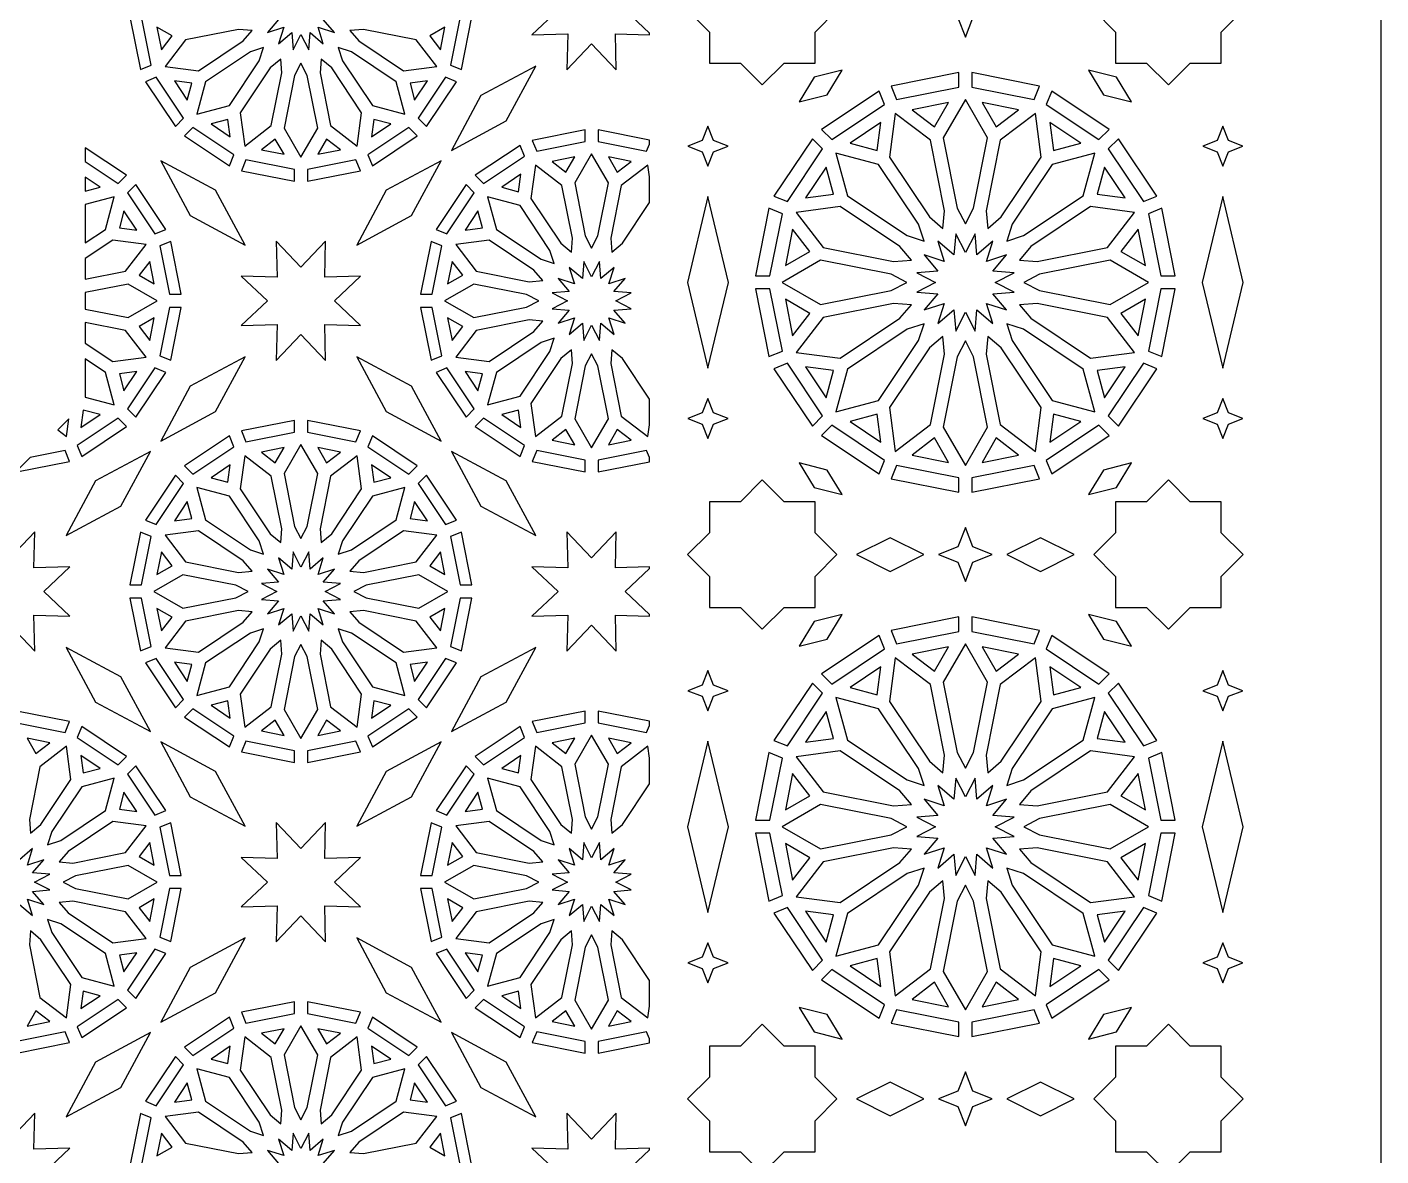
# Model space of a CAD drawing. Header units: millimetres. Extents: x 5 to 1085, y 1055 to 2435.
# Drawn here: x 759.1 to 1085.2, y 1469 to 1740.9 of the extents above; entities that cross this region are included whole.
import ezdxf

# ---------------------------------------------------------------- set-up
doc = ezdxf.new("R2010")
doc.units = ezdxf.units.MM
doc.layers.add('CUT', color=1, linetype='CONTINUOUS')

msp = doc.modelspace()

# ---------------------------------------------------------------- linework, layer by layer
at = {"layer": 'CUT'}
for points in [[(1085.16, 2434.99), (1085.16, 1054.84), (5.01, 1054.84), (5.01, 2434.99)], [(941.442, 1732.198), (948.892, 1732.198), (948.892, 1739.648), (954.159, 1744.915), (948.892, 1750.182), (948.892, 1757.632), (941.442, 1757.632), (936.175, 1762.899), (930.908, 1757.632), (923.458, 1757.632), (923.458, 1750.182), (918.191, 1744.915), (923.458, 1739.648), (923.458, 1732.198), (930.908, 1732.198), (936.175, 1726.931)], [(1039.262, 1732.198), (1046.712, 1732.198), (1046.712, 1739.648), (1051.979, 1744.915), (1046.712, 1750.182), (1046.712, 1757.632), (1039.262, 1757.632), (1033.995, 1762.899), (1028.728, 1757.632), (1021.278, 1757.632), (1021.278, 1750.182), (1016.011, 1744.915), (1021.278, 1739.648), (1021.278, 1732.198), (1028.728, 1732.198), (1033.995, 1726.931)], [(909.01, 1739.383), (903.171, 1744.915), (909.01, 1750.447), (909.01, 1750.854), (900.803, 1750.633), (901.036, 1759.282), (895.085, 1753.001), (889.134, 1759.282), (889.367, 1750.633), (880.718, 1750.866), (886.999, 1744.915), (880.718, 1738.964), (889.367, 1739.197), (889.134, 1730.548), (895.085, 1736.829), (901.036, 1730.548), (900.803, 1739.197), (909.01, 1738.976)], [(986.922, 1743.078), (991.581, 1744.915), (986.922, 1746.752), (985.085, 1751.411), (983.248, 1746.752), (978.589, 1744.915), (983.248, 1743.078), (985.085, 1738.419)], [(789.027, 1731.685), (786.709, 1743.34), (783.894, 1743.34), (786.428, 1730.607)], [(863.742, 1730.607), (866.276, 1743.34), (863.461, 1743.34), (861.143, 1731.685)], [(791.5, 1735.4), (794.067, 1738.745), (790.416, 1740.853)], [(813.323, 1740.043), (810.012, 1740.311), (797.299, 1737.782), (792.377, 1731.366), (800.394, 1730.311), (811.172, 1737.513)], [(838.998, 1737.513), (849.776, 1730.311), (857.793, 1731.366), (852.871, 1737.782), (840.158, 1740.311), (836.847, 1740.043)], [(859.754, 1740.853), (856.103, 1738.745), (858.67, 1735.4)], [(816.083, 1735.913), (812.921, 1734.893), (802.144, 1727.692), (800.051, 1719.881), (807.862, 1721.974), (815.063, 1732.751)], [(834.087, 1735.913), (835.107, 1732.751), (842.308, 1721.974), (850.119, 1719.881), (848.026, 1727.692), (837.249, 1734.893)], [(820.213, 1733.153), (817.683, 1731.002), (810.481, 1720.224), (811.536, 1712.207), (817.952, 1717.129), (820.481, 1729.842)], [(825.085, 1732.184), (823.571, 1729.227), (821.042, 1716.515), (825.085, 1709.511), (829.128, 1716.515), (826.599, 1729.227)], [(829.957, 1733.153), (829.689, 1729.842), (832.218, 1717.129), (838.634, 1712.207), (839.689, 1720.224), (832.487, 1731.002)], [(874.529, 1718.266), (881.634, 1731.464), (868.436, 1724.359), (861.331, 1711.161)], [(787.633, 1727.697), (794.846, 1716.903), (796.835, 1718.893), (790.233, 1728.774)], [(855.324, 1716.903), (862.537, 1727.697), (859.937, 1728.774), (853.335, 1718.893)], [(951.834, 1724.546), (955.456, 1730.481), (948.713, 1728.787), (945.091, 1722.852)], [(983.51, 1729.89), (967.203, 1726.646), (968.536, 1723.43), (983.51, 1726.409)], [(1002.967, 1726.646), (986.66, 1729.89), (986.66, 1726.409), (1001.634, 1723.43)], [(1018.336, 1724.546), (1025.079, 1722.852), (1021.457, 1728.787), (1014.714, 1730.481)], [(797.698, 1723.272), (798.789, 1727.345), (794.609, 1727.895)], [(855.561, 1727.895), (851.381, 1727.345), (852.472, 1723.272)], [(964.293, 1725.441), (950.469, 1716.203), (952.931, 1713.742), (965.625, 1722.224)], [(1019.701, 1716.203), (1005.877, 1725.441), (1004.545, 1722.224), (1017.239, 1713.742)], [(972.251, 1720.957), (977.632, 1716.828), (981.023, 1722.702)], [(985.085, 1693.436), (987.036, 1697.246), (990.412, 1714.211), (985.085, 1723.436), (979.758, 1714.211), (983.134, 1697.246)], [(989.147, 1722.702), (992.538, 1716.828), (997.919, 1720.957)], [(808.065, 1714.439), (807.515, 1718.619), (803.442, 1717.528)], [(846.728, 1717.528), (842.655, 1718.619), (842.105, 1714.439)], [(979.698, 1692.364), (980.043, 1696.631), (976.669, 1713.596), (968.217, 1720.081), (966.827, 1709.519), (976.437, 1695.137)], [(990.472, 1692.364), (993.733, 1695.137), (1003.343, 1709.519), (1001.953, 1720.081), (993.501, 1713.596), (990.127, 1696.631)], [(797.073, 1714.676), (807.867, 1707.463), (808.944, 1710.063), (799.063, 1716.665)], [(842.303, 1707.463), (853.097, 1714.676), (851.107, 1716.665), (841.226, 1710.063)], [(881.855, 1710.973), (893.51, 1713.291), (893.51, 1716.106), (880.777, 1713.572)], [(909.01, 1713.648), (896.66, 1716.106), (896.66, 1713.291), (908.315, 1710.973), (909.01, 1712.649)], [(923.11, 1716.958), (921.747, 1713.501), (918.289, 1712.137), (921.747, 1710.774), (923.11, 1707.316), (924.473, 1710.774), (927.931, 1712.137), (924.473, 1713.501)], [(957.309, 1712.879), (963.861, 1711.124), (964.746, 1717.849)], [(1005.424, 1717.849), (1006.309, 1711.124), (1012.861, 1712.879)], [(1047.06, 1716.958), (1045.697, 1713.501), (1042.239, 1712.137), (1045.697, 1710.774), (1047.06, 1707.316), (1048.423, 1710.774), (1051.881, 1712.137), (1048.423, 1713.501)], [(773.16, 1708.474), (781.107, 1703.165), (783.097, 1705.154), (773.16, 1711.795)], [(821.023, 1710.246), (818.915, 1713.897), (815.57, 1711.33)], [(834.6, 1711.33), (831.255, 1713.897), (829.147, 1710.246)], [(869.063, 1703.165), (878.944, 1709.767), (877.867, 1712.367), (867.073, 1705.154)], [(948.241, 1713.976), (939.004, 1700.151), (942.22, 1698.82), (950.702, 1711.514)], [(1031.166, 1700.151), (1021.929, 1713.976), (1019.468, 1711.514), (1027.95, 1698.82)], [(798.436, 1695.471), (811.634, 1688.366), (804.529, 1701.564), (791.331, 1708.669)], [(810.777, 1706.258), (823.51, 1703.724), (823.51, 1706.539), (811.855, 1708.857)], [(826.66, 1703.724), (839.393, 1706.258), (838.315, 1708.857), (826.66, 1706.539)], [(845.641, 1701.564), (838.536, 1688.366), (851.734, 1695.471), (858.839, 1708.669)], [(888.915, 1705.933), (891.023, 1709.584), (885.57, 1708.5)], [(895.085, 1687.646), (896.599, 1690.603), (899.128, 1703.315), (895.085, 1710.319), (891.042, 1703.315), (893.571, 1690.603)], [(901.255, 1705.933), (904.6, 1708.5), (899.147, 1709.584)], [(975.132, 1689.313), (973.818, 1693.387), (964.208, 1707.77), (953.918, 1710.527), (956.675, 1700.237), (971.057, 1690.626)], [(995.038, 1689.313), (999.113, 1690.626), (1013.495, 1700.237), (1016.252, 1710.527), (1005.962, 1707.77), (996.352, 1693.387)], [(873.442, 1702.302), (877.515, 1701.211), (878.065, 1705.391)], [(890.213, 1686.677), (890.481, 1689.988), (887.952, 1702.701), (881.536, 1707.623), (880.481, 1699.606), (887.683, 1688.828)], [(909.01, 1704.763), (908.634, 1707.623), (902.218, 1702.701), (899.689, 1689.988), (899.957, 1686.677), (902.487, 1688.828), (909.01, 1698.59)], [(946.595, 1699.698), (953.321, 1700.583), (951.565, 1707.136)], [(1018.605, 1707.136), (1016.849, 1700.583), (1023.575, 1699.698)], [(773.16, 1701.346), (776.728, 1702.302), (773.16, 1704.686)], [(792.537, 1692.133), (785.324, 1702.927), (783.335, 1700.937), (789.937, 1691.056)], [(860.233, 1691.056), (866.835, 1700.937), (864.846, 1702.927), (857.633, 1692.133)], [(773.16, 1688.886), (778.026, 1692.138), (780.119, 1699.949), (773.16, 1698.084)], [(886.083, 1683.917), (885.063, 1687.079), (877.862, 1697.856), (870.051, 1699.949), (872.144, 1692.138), (882.921, 1684.937)], [(918.162, 1679.359), (923.11, 1658.704), (928.058, 1679.359), (923.11, 1700.015)], [(1042.112, 1679.359), (1047.06, 1658.704), (1052.008, 1679.359), (1047.06, 1700.015)], [(781.381, 1692.485), (785.561, 1691.935), (782.472, 1696.558)], [(864.609, 1691.935), (868.789, 1692.485), (867.698, 1696.558)], [(937.799, 1697.242), (934.554, 1680.934), (938.036, 1680.934), (941.014, 1695.909)], [(969.308, 1688.007), (954.925, 1697.618), (944.364, 1696.227), (950.848, 1687.775), (967.813, 1684.401), (972.08, 1684.746)], [(998.09, 1684.746), (1002.357, 1684.401), (1019.322, 1687.775), (1025.806, 1696.227), (1015.245, 1697.618), (1000.862, 1688.007)], [(1029.156, 1695.909), (1032.134, 1680.934), (1035.616, 1680.934), (1032.371, 1697.242)], [(941.742, 1683.421), (947.616, 1686.812), (943.487, 1692.194)], [(1026.683, 1692.194), (1022.554, 1686.812), (1028.428, 1683.421)], [(773.16, 1680.116), (782.871, 1682.048), (787.793, 1688.464), (779.776, 1689.519), (773.16, 1685.098)], [(796.276, 1676.49), (793.742, 1689.223), (791.143, 1688.145), (793.461, 1676.49)], [(831.036, 1660.548), (830.803, 1669.197), (839.452, 1668.964), (833.171, 1674.915), (839.452, 1680.866), (830.803, 1680.633), (831.036, 1689.282), (825.085, 1683.001), (819.134, 1689.282), (819.367, 1680.633), (810.718, 1680.866), (816.999, 1674.915), (810.718, 1668.964), (819.367, 1669.197), (819.134, 1660.548), (825.085, 1666.829)], [(856.709, 1676.49), (859.027, 1688.145), (856.428, 1689.223), (853.894, 1676.49)], [(883.323, 1679.787), (881.172, 1682.317), (870.394, 1689.519), (862.377, 1688.464), (867.299, 1682.048), (880.012, 1679.519)], [(982.754, 1691.076), (982.342, 1685.982), (978.447, 1689.293), (980.016, 1684.428), (975.152, 1685.997), (978.463, 1682.102), (973.368, 1681.69), (977.917, 1679.359), (973.368, 1677.028), (978.463, 1676.616), (975.152, 1672.722), (980.016, 1674.291), (978.447, 1669.426), (982.342, 1672.737), (982.754, 1667.642), (985.085, 1672.192), (987.416, 1667.642), (987.828, 1672.737), (991.723, 1669.426), (990.154, 1674.291), (995.018, 1672.722), (991.707, 1676.616), (996.802, 1677.028), (992.253, 1679.359), (996.802, 1681.69), (991.707, 1682.102), (995.018, 1685.997), (990.154, 1684.428), (991.723, 1689.293), (987.828, 1685.982), (987.416, 1691.076), (985.085, 1686.528)], [(786.103, 1681.085), (789.754, 1678.977), (788.67, 1684.43)], [(860.416, 1678.977), (864.067, 1681.085), (861.5, 1684.43)], [(896.978, 1665.397), (897.313, 1669.535), (900.477, 1666.846), (899.203, 1670.797), (903.154, 1669.523), (900.465, 1672.687), (904.603, 1673.022), (900.909, 1674.915), (904.603, 1676.808), (900.465, 1677.143), (903.154, 1680.307), (899.203, 1679.033), (900.477, 1682.984), (897.313, 1680.295), (896.978, 1684.433), (895.085, 1680.739), (893.192, 1684.433), (892.857, 1680.295), (889.693, 1682.984), (890.967, 1679.033), (887.016, 1680.307), (889.705, 1677.143), (885.567, 1676.808), (889.261, 1674.915), (885.567, 1673.022), (889.705, 1672.687), (887.016, 1669.523), (890.967, 1670.797), (889.693, 1666.846), (892.857, 1669.535), (893.192, 1665.397), (895.085, 1669.091)], [(971.009, 1679.359), (967.199, 1681.311), (950.234, 1684.686), (941.008, 1679.359), (950.234, 1674.033), (967.199, 1677.408)], [(999.161, 1679.359), (1002.971, 1677.408), (1019.936, 1674.033), (1029.162, 1679.359), (1019.936, 1684.686), (1002.971, 1681.311)], [(773.16, 1672.926), (783.485, 1670.872), (790.489, 1674.915), (783.485, 1678.958), (773.16, 1676.904)], [(882.354, 1674.915), (879.397, 1676.429), (866.685, 1678.958), (859.681, 1674.915), (866.685, 1670.872), (879.397, 1673.401)], [(934.554, 1677.784), (937.799, 1661.477), (941.014, 1662.81), (938.036, 1677.784)], [(1032.134, 1677.784), (1029.156, 1662.81), (1032.371, 1661.477), (1035.616, 1677.784)], [(793.742, 1660.607), (796.276, 1673.34), (793.461, 1673.34), (791.143, 1661.685)], [(859.027, 1661.685), (856.709, 1673.34), (853.894, 1673.34), (856.428, 1660.607)], [(947.616, 1671.907), (941.742, 1675.298), (943.487, 1666.525)], [(972.08, 1673.973), (967.813, 1674.318), (950.848, 1670.944), (944.364, 1662.492), (954.925, 1661.101), (969.308, 1670.712)], [(998.09, 1673.973), (1000.862, 1670.712), (1015.245, 1661.101), (1025.806, 1662.492), (1019.322, 1670.944), (1002.357, 1674.318)], [(1028.428, 1675.298), (1022.554, 1671.907), (1026.683, 1666.525)], [(773.16, 1664.732), (779.776, 1660.311), (787.793, 1661.366), (782.871, 1667.782), (773.16, 1669.714)], [(789.754, 1670.853), (786.103, 1668.745), (788.67, 1665.4)], [(861.5, 1665.4), (864.067, 1668.745), (860.416, 1670.853)], [(883.323, 1670.043), (880.012, 1670.311), (867.299, 1667.782), (862.377, 1661.366), (870.394, 1660.311), (881.172, 1667.513)], [(975.132, 1669.406), (971.057, 1668.092), (956.675, 1658.482), (953.918, 1648.192), (964.208, 1650.949), (973.818, 1665.332)], [(995.038, 1669.406), (996.352, 1665.332), (1005.962, 1650.949), (1016.252, 1648.192), (1013.495, 1658.482), (999.113, 1668.092)], [(979.698, 1666.355), (976.437, 1663.582), (966.827, 1649.2), (968.217, 1638.638), (976.669, 1645.122), (980.043, 1662.088)], [(990.472, 1666.355), (990.127, 1662.088), (993.501, 1645.122), (1001.953, 1638.638), (1003.343, 1649.2), (993.733, 1663.582)], [(886.083, 1665.913), (882.921, 1664.893), (872.144, 1657.692), (870.051, 1649.881), (877.862, 1651.974), (885.063, 1662.751)], [(890.213, 1663.153), (887.683, 1661.002), (880.481, 1650.224), (881.536, 1642.207), (887.952, 1647.129), (890.481, 1659.842)], [(909.01, 1651.24), (902.487, 1661.002), (899.957, 1663.153), (899.689, 1659.842), (902.218, 1647.129), (908.634, 1642.207), (909.01, 1645.067)], [(985.085, 1665.283), (983.134, 1661.473), (979.758, 1644.508), (985.085, 1635.282), (990.412, 1644.508), (987.036, 1661.473)], [(773.16, 1651.746), (780.119, 1649.881), (778.026, 1657.692), (773.16, 1660.944)], [(804.529, 1648.266), (811.634, 1661.464), (798.436, 1654.359), (791.331, 1641.161)], [(851.734, 1654.359), (838.536, 1661.464), (845.641, 1648.266), (858.839, 1641.161)], [(895.085, 1662.184), (893.571, 1659.227), (891.042, 1646.515), (895.085, 1639.511), (899.128, 1646.515), (896.599, 1659.227)], [(939.004, 1658.568), (948.241, 1644.743), (950.702, 1647.205), (942.22, 1659.899)], [(1027.95, 1659.899), (1019.468, 1647.205), (1021.929, 1644.743), (1031.166, 1658.568)], [(785.561, 1657.895), (781.381, 1657.345), (782.472, 1653.272)], [(785.324, 1646.903), (792.537, 1657.697), (789.937, 1658.774), (783.335, 1648.893)], [(857.633, 1657.697), (864.846, 1646.903), (866.835, 1648.893), (860.233, 1658.774)], [(867.698, 1653.272), (868.789, 1657.345), (864.609, 1657.895)], [(953.321, 1658.136), (946.595, 1659.021), (951.565, 1651.583)], [(1023.575, 1659.021), (1016.849, 1658.136), (1018.605, 1651.583)], [(923.11, 1651.403), (921.747, 1647.945), (918.289, 1646.582), (921.747, 1645.218), (923.11, 1641.761), (924.473, 1645.218), (927.931, 1646.582), (924.473, 1647.945)], [(1047.06, 1651.403), (1045.697, 1647.945), (1042.239, 1646.582), (1045.697, 1645.218), (1047.06, 1641.761), (1048.423, 1645.218), (1051.881, 1646.582), (1048.423, 1647.945)], [(766.534, 1643.817), (768.634, 1642.207), (769.196, 1646.479)], [(772.303, 1637.463), (783.097, 1644.676), (781.107, 1646.665), (771.226, 1640.063)], [(776.728, 1647.528), (772.655, 1648.619), (772.105, 1644.439)], [(867.073, 1644.676), (877.867, 1637.463), (878.944, 1640.063), (869.063, 1646.665)], [(878.065, 1644.439), (877.515, 1648.619), (873.442, 1647.528)], [(963.861, 1647.595), (957.309, 1645.839), (964.746, 1640.87)], [(1012.861, 1645.839), (1006.309, 1647.595), (1005.424, 1640.87)], [(811.855, 1640.973), (823.51, 1643.291), (823.51, 1646.106), (810.777, 1643.572)], [(826.66, 1643.291), (838.315, 1640.973), (839.393, 1643.572), (826.66, 1646.106)], [(891.023, 1640.246), (888.915, 1643.897), (885.57, 1641.33)], [(904.6, 1641.33), (901.255, 1643.897), (899.147, 1640.246)], [(950.469, 1642.516), (964.293, 1633.278), (965.625, 1636.495), (952.931, 1644.977)], [(1017.239, 1644.977), (1004.545, 1636.495), (1005.877, 1633.278), (1019.701, 1642.516)], [(799.063, 1633.165), (808.944, 1639.767), (807.867, 1642.367), (797.073, 1635.154)], [(825.085, 1617.646), (826.599, 1620.603), (829.128, 1633.315), (825.085, 1640.319), (821.042, 1633.315), (823.571, 1620.603)], [(853.097, 1635.154), (842.303, 1642.367), (841.226, 1639.767), (851.107, 1633.165)], [(977.632, 1641.891), (972.251, 1637.762), (981.023, 1636.017)], [(992.538, 1641.891), (989.147, 1636.017), (997.919, 1637.762)], [(756.66, 1633.943), (756.66, 1633.724), (769.393, 1636.258), (768.315, 1638.857), (759.901, 1637.184)], [(775.641, 1631.564), (768.536, 1618.366), (781.734, 1625.471), (788.839, 1638.669)], [(820.213, 1616.677), (820.481, 1619.988), (817.952, 1632.701), (811.536, 1637.623), (810.481, 1629.606), (817.683, 1618.828)], [(818.915, 1635.933), (821.023, 1639.584), (815.57, 1638.5)], [(831.255, 1635.933), (834.6, 1638.5), (829.147, 1639.584)], [(829.957, 1616.677), (832.487, 1618.828), (839.689, 1629.606), (838.634, 1637.623), (832.218, 1632.701), (829.689, 1619.988)], [(868.436, 1625.471), (881.634, 1618.366), (874.529, 1631.564), (861.331, 1638.669)], [(880.777, 1636.258), (893.51, 1633.724), (893.51, 1636.539), (881.855, 1638.857)], [(909.01, 1637.181), (908.315, 1638.857), (896.66, 1636.539), (896.66, 1633.724), (909.01, 1636.182)], [(803.442, 1632.302), (807.515, 1631.211), (808.065, 1635.391)], [(842.655, 1631.211), (846.728, 1632.302), (842.105, 1635.391)], [(951.834, 1634.173), (945.091, 1635.867), (948.713, 1629.932), (955.456, 1628.238)], [(983.51, 1632.31), (968.536, 1635.289), (967.203, 1632.073), (983.51, 1628.829)], [(1001.634, 1635.289), (986.66, 1632.31), (986.66, 1628.829), (1002.967, 1632.073)], [(1018.336, 1634.173), (1014.714, 1628.238), (1021.457, 1629.932), (1025.079, 1635.867)], [(790.233, 1621.056), (796.835, 1630.937), (794.846, 1632.927), (787.633, 1622.133)], [(862.537, 1622.133), (855.324, 1632.927), (853.335, 1630.937), (859.937, 1621.056)], [(936.175, 1631.788), (930.908, 1626.52), (923.458, 1626.52), (923.458, 1619.071), (918.191, 1613.804), (923.458, 1608.536), (923.458, 1601.087), (930.908, 1601.087), (936.175, 1595.82), (941.442, 1601.087), (948.892, 1601.087), (948.892, 1608.536), (954.159, 1613.804), (948.892, 1619.071), (948.892, 1626.52), (941.442, 1626.52)], [(1033.995, 1631.788), (1028.728, 1626.52), (1021.278, 1626.52), (1021.278, 1619.071), (1016.011, 1613.804), (1021.278, 1608.536), (1021.278, 1601.087), (1028.728, 1601.087), (1033.995, 1595.82), (1039.262, 1601.087), (1046.712, 1601.087), (1046.712, 1608.536), (1051.979, 1613.804), (1046.712, 1619.071), (1046.712, 1626.52), (1039.262, 1626.52)], [(816.083, 1613.917), (815.063, 1617.079), (807.862, 1627.856), (800.051, 1629.949), (802.144, 1622.138), (812.921, 1614.937)], [(834.087, 1613.917), (837.249, 1614.937), (848.026, 1622.138), (850.119, 1629.949), (842.308, 1627.856), (835.107, 1617.079)], [(794.609, 1621.935), (798.789, 1622.485), (797.698, 1626.558)], [(851.381, 1622.485), (855.561, 1621.935), (852.472, 1626.558)], [(761.036, 1590.548), (760.803, 1599.197), (769.452, 1598.964), (763.171, 1604.915), (769.452, 1610.866), (760.803, 1610.633), (761.036, 1619.282), (755.085, 1613.001), (749.134, 1619.282), (749.367, 1610.633), (740.718, 1610.866), (746.999, 1604.915), (740.718, 1598.964), (749.367, 1599.197), (749.134, 1590.548), (755.085, 1596.829)], [(786.709, 1606.49), (789.027, 1618.145), (786.428, 1619.223), (783.894, 1606.49)], [(813.323, 1609.787), (811.172, 1612.317), (800.394, 1619.519), (792.377, 1618.464), (797.299, 1612.048), (810.012, 1609.519)], [(836.847, 1609.787), (840.158, 1609.519), (852.871, 1612.048), (857.793, 1618.464), (849.776, 1619.519), (838.998, 1612.317)], [(866.276, 1606.49), (863.742, 1619.223), (861.143, 1618.145), (863.461, 1606.49)], [(909.01, 1599.383), (903.171, 1604.915), (909.01, 1610.447), (909.01, 1610.854), (900.803, 1610.633), (901.036, 1619.282), (895.085, 1613.001), (889.134, 1619.282), (889.367, 1610.633), (880.718, 1610.866), (886.999, 1604.915), (880.718, 1598.964), (889.367, 1599.197), (889.134, 1590.548), (895.085, 1596.829), (901.036, 1590.548), (900.803, 1599.197), (909.01, 1598.976)], [(966.995, 1609.751), (975.101, 1613.804), (966.995, 1617.857), (958.889, 1613.804)], [(985.085, 1620.3), (983.248, 1615.641), (978.589, 1613.804), (983.248, 1611.967), (985.085, 1607.308), (986.922, 1611.967), (991.581, 1613.804), (986.922, 1615.641)], [(1003.175, 1609.751), (1011.281, 1613.804), (1003.175, 1617.857), (995.068, 1613.804)], [(790.416, 1608.977), (794.067, 1611.085), (791.5, 1614.43)], [(826.978, 1595.397), (827.313, 1599.535), (830.477, 1596.846), (829.203, 1600.797), (833.154, 1599.523), (830.465, 1602.687), (834.603, 1603.022), (830.909, 1604.915), (834.603, 1606.808), (830.465, 1607.143), (833.154, 1610.307), (829.203, 1609.033), (830.477, 1612.984), (827.313, 1610.295), (826.978, 1614.433), (825.085, 1610.739), (823.192, 1614.433), (822.857, 1610.295), (819.693, 1612.984), (820.967, 1609.033), (817.016, 1610.307), (819.705, 1607.143), (815.567, 1606.808), (819.261, 1604.915), (815.567, 1603.022), (819.705, 1602.687), (817.016, 1599.523), (820.967, 1600.797), (819.693, 1596.846), (822.857, 1599.535), (823.192, 1595.397), (825.085, 1599.091)], [(856.103, 1611.085), (859.754, 1608.977), (858.67, 1614.43)], [(812.354, 1604.915), (809.397, 1606.429), (796.685, 1608.958), (789.681, 1604.915), (796.685, 1600.872), (809.397, 1603.401)], [(837.816, 1604.915), (840.773, 1603.401), (853.485, 1600.872), (860.489, 1604.915), (853.485, 1608.958), (840.773, 1606.429)], [(789.027, 1591.685), (786.709, 1603.34), (783.894, 1603.34), (786.428, 1590.607)], [(791.5, 1595.4), (794.067, 1598.745), (790.416, 1600.853)], [(859.754, 1600.853), (856.103, 1598.745), (858.67, 1595.4)], [(863.742, 1590.607), (866.276, 1603.34), (863.461, 1603.34), (861.143, 1591.685)], [(813.323, 1600.043), (810.012, 1600.311), (797.299, 1597.782), (792.377, 1591.366), (800.394, 1590.311), (811.172, 1597.513)], [(838.998, 1597.513), (849.776, 1590.311), (857.793, 1591.366), (852.871, 1597.782), (840.158, 1600.311), (836.847, 1600.043)], [(951.834, 1593.435), (955.456, 1599.37), (948.713, 1597.676), (945.091, 1591.741)], [(983.51, 1598.779), (967.203, 1595.535), (968.536, 1592.319), (983.51, 1595.298)], [(1002.967, 1595.535), (986.66, 1598.779), (986.66, 1595.298), (1001.634, 1592.319)], [(1018.336, 1593.435), (1025.079, 1591.741), (1021.457, 1597.676), (1014.714, 1599.37)], [(816.083, 1595.913), (812.921, 1594.893), (802.144, 1587.692), (800.051, 1579.881), (807.862, 1581.974), (815.063, 1592.751)], [(834.087, 1595.913), (835.107, 1592.751), (842.308, 1581.974), (850.119, 1579.881), (848.026, 1587.692), (837.249, 1594.893)], [(964.293, 1594.33), (950.469, 1585.092), (952.931, 1582.631), (965.625, 1591.113)], [(1019.701, 1585.092), (1005.877, 1594.33), (1004.545, 1591.113), (1017.239, 1582.631)], [(781.734, 1584.359), (768.536, 1591.464), (775.641, 1578.266), (788.839, 1571.161)], [(820.213, 1593.153), (817.683, 1591.002), (810.481, 1580.224), (811.536, 1572.207), (817.952, 1577.129), (820.481, 1589.842)], [(825.085, 1592.184), (823.571, 1589.227), (821.042, 1576.515), (825.085, 1569.511), (829.128, 1576.515), (826.599, 1589.227)], [(829.957, 1593.153), (829.689, 1589.842), (832.218, 1577.129), (838.634, 1572.207), (839.689, 1580.224), (832.487, 1591.002)], [(874.529, 1578.266), (881.634, 1591.464), (868.436, 1584.359), (861.331, 1571.161)], [(972.251, 1589.846), (977.632, 1585.717), (981.023, 1591.591)], [(985.085, 1562.325), (987.036, 1566.135), (990.412, 1583.1), (985.085, 1592.325), (979.758, 1583.1), (983.134, 1566.135)], [(989.147, 1591.591), (992.538, 1585.717), (997.919, 1589.846)], [(787.633, 1587.697), (794.846, 1576.903), (796.835, 1578.893), (790.233, 1588.774)], [(797.698, 1583.272), (798.789, 1587.345), (794.609, 1587.895)], [(855.561, 1587.895), (851.381, 1587.345), (852.472, 1583.272)], [(855.324, 1576.903), (862.537, 1587.697), (859.937, 1588.774), (853.335, 1578.893)], [(979.698, 1561.253), (980.043, 1565.52), (976.669, 1582.485), (968.217, 1588.97), (966.827, 1578.408), (976.437, 1564.026)], [(990.472, 1561.253), (993.733, 1564.026), (1003.343, 1578.408), (1001.953, 1588.97), (993.501, 1582.485), (990.127, 1565.52)], [(923.11, 1585.847), (921.747, 1582.389), (918.289, 1581.026), (921.747, 1579.663), (923.11, 1576.205), (924.473, 1579.663), (927.931, 1581.026), (924.473, 1582.389)], [(957.309, 1581.768), (963.861, 1580.013), (964.746, 1586.738)], [(1005.424, 1586.738), (1006.309, 1580.013), (1012.861, 1581.768)], [(1047.06, 1585.847), (1045.697, 1582.389), (1042.239, 1581.026), (1045.697, 1579.663), (1047.06, 1576.205), (1048.423, 1579.663), (1051.881, 1581.026), (1048.423, 1582.389)], [(948.241, 1582.865), (939.004, 1569.04), (942.22, 1567.708), (950.702, 1580.403)], [(1031.166, 1569.04), (1021.929, 1582.865), (1019.468, 1580.403), (1027.95, 1567.708)], [(808.065, 1574.439), (807.515, 1578.619), (803.442, 1577.528)], [(846.728, 1577.528), (842.655, 1578.619), (842.105, 1574.439)], [(975.132, 1558.201), (973.818, 1562.276), (964.208, 1576.658), (953.918, 1579.416), (956.675, 1569.126), (971.057, 1559.515)], [(995.038, 1558.201), (999.113, 1559.515), (1013.495, 1569.126), (1016.252, 1579.416), (1005.962, 1576.658), (996.352, 1562.276)], [(756.66, 1573.291), (768.315, 1570.973), (769.393, 1573.572), (756.66, 1576.106)], [(797.073, 1574.676), (807.867, 1567.463), (808.944, 1570.063), (799.063, 1576.665)], [(842.303, 1567.463), (853.097, 1574.676), (851.107, 1576.665), (841.226, 1570.063)], [(881.855, 1570.973), (893.51, 1573.291), (893.51, 1576.106), (880.777, 1573.572)], [(909.01, 1573.648), (896.66, 1576.106), (896.66, 1573.291), (908.315, 1570.973), (909.01, 1572.649)], [(946.595, 1568.587), (953.321, 1569.472), (951.565, 1576.025)], [(1018.605, 1576.025), (1016.849, 1569.472), (1023.575, 1568.587)], [(783.097, 1565.154), (772.303, 1572.367), (771.226, 1569.767), (781.107, 1563.165)], [(821.023, 1570.246), (818.915, 1573.897), (815.57, 1571.33)], [(834.6, 1571.33), (831.255, 1573.897), (829.147, 1570.246)], [(869.063, 1563.165), (878.944, 1569.767), (877.867, 1572.367), (867.073, 1565.154)], [(761.255, 1565.933), (764.6, 1568.5), (759.147, 1569.584)], [(798.436, 1555.471), (811.634, 1548.366), (804.529, 1561.564), (791.331, 1568.669)], [(810.777, 1566.258), (823.51, 1563.724), (823.51, 1566.539), (811.855, 1568.857)], [(826.66, 1563.724), (839.393, 1566.258), (838.315, 1568.857), (826.66, 1566.539)], [(845.641, 1561.564), (838.536, 1548.366), (851.734, 1555.471), (858.839, 1568.669)], [(888.915, 1565.933), (891.023, 1569.584), (885.57, 1568.5)], [(895.085, 1547.646), (896.599, 1550.603), (899.128, 1563.315), (895.085, 1570.319), (891.042, 1563.315), (893.571, 1550.603)], [(901.255, 1565.933), (904.6, 1568.5), (899.147, 1569.584)], [(918.162, 1548.248), (923.11, 1527.593), (928.058, 1548.248), (923.11, 1568.904)], [(1042.112, 1548.248), (1047.06, 1527.593), (1052.008, 1548.248), (1047.06, 1568.904)], [(759.957, 1546.677), (762.487, 1548.828), (769.689, 1559.606), (768.634, 1567.623), (762.218, 1562.701), (759.689, 1549.988)], [(772.655, 1561.211), (776.728, 1562.302), (772.105, 1565.391)], [(873.442, 1562.302), (877.515, 1561.211), (878.065, 1565.391)], [(890.213, 1546.677), (890.481, 1549.988), (887.952, 1562.701), (881.536, 1567.623), (880.481, 1559.606), (887.683, 1548.828)], [(909.01, 1564.763), (908.634, 1567.623), (902.218, 1562.701), (899.689, 1549.988), (899.957, 1546.677), (902.487, 1548.828), (909.01, 1558.59)], [(937.799, 1566.131), (934.554, 1549.823), (938.036, 1549.823), (941.014, 1564.798)], [(969.308, 1556.896), (954.925, 1566.506), (944.364, 1565.116), (950.848, 1556.664), (967.813, 1553.29), (972.08, 1553.635)], [(998.09, 1553.635), (1002.357, 1553.29), (1019.322, 1556.664), (1025.806, 1565.116), (1015.245, 1566.506), (1000.862, 1556.896)], [(1029.156, 1564.798), (1032.134, 1549.823), (1035.616, 1549.823), (1032.371, 1566.131)], [(792.537, 1552.133), (785.324, 1562.927), (783.335, 1560.937), (789.937, 1551.056)], [(860.233, 1551.056), (866.835, 1560.937), (864.846, 1562.927), (857.633, 1552.133)], [(764.087, 1543.917), (767.249, 1544.937), (778.026, 1552.138), (780.119, 1559.949), (772.308, 1557.856), (765.107, 1547.079)], [(886.083, 1543.917), (885.063, 1547.079), (877.862, 1557.856), (870.051, 1559.949), (872.144, 1552.138), (882.921, 1544.937)], [(941.742, 1552.31), (947.616, 1555.701), (943.487, 1561.083)], [(982.754, 1559.965), (982.342, 1554.871), (978.447, 1558.182), (980.016, 1553.317), (975.152, 1554.886), (978.463, 1550.991), (973.368, 1550.579), (977.918, 1548.248), (973.368, 1545.917), (978.463, 1545.505), (975.152, 1541.611), (980.016, 1543.179), (978.447, 1538.315), (982.342, 1541.626), (982.754, 1536.531), (985.085, 1541.081), (987.416, 1536.531), (987.828, 1541.626), (991.723, 1538.315), (990.154, 1543.179), (995.018, 1541.611), (991.707, 1545.505), (996.802, 1545.917), (992.252, 1548.248), (996.802, 1550.579), (991.707, 1550.991), (995.018, 1554.886), (990.154, 1553.317), (991.723, 1558.182), (987.828, 1554.871), (987.416, 1559.965), (985.085, 1555.417)], [(1026.683, 1561.083), (1022.554, 1555.701), (1028.428, 1552.31)], [(781.381, 1552.485), (785.561, 1551.935), (782.472, 1556.558)], [(864.609, 1551.935), (868.789, 1552.485), (867.698, 1556.558)], [(971.009, 1548.248), (967.199, 1550.2), (950.234, 1553.575), (941.008, 1548.248), (950.234, 1542.922), (967.199, 1546.297)], [(999.161, 1548.248), (1002.971, 1546.297), (1019.936, 1542.922), (1029.162, 1548.248), (1019.936, 1553.575), (1002.971, 1550.2)], [(766.847, 1539.787), (770.158, 1539.519), (782.871, 1542.048), (787.793, 1548.464), (779.776, 1549.519), (768.998, 1542.317)], [(796.276, 1536.49), (793.742, 1549.223), (791.143, 1548.145), (793.461, 1536.49)], [(831.036, 1520.548), (830.803, 1529.197), (839.452, 1528.964), (833.171, 1534.915), (839.452, 1540.866), (830.803, 1540.633), (831.036, 1549.282), (825.085, 1543.001), (819.134, 1549.282), (819.367, 1540.633), (810.718, 1540.866), (816.999, 1534.915), (810.718, 1528.964), (819.367, 1529.197), (819.134, 1520.548), (825.085, 1526.829)], [(856.709, 1536.49), (859.027, 1548.145), (856.428, 1549.223), (853.894, 1536.49)], [(883.323, 1539.787), (881.172, 1542.317), (870.394, 1549.519), (862.377, 1548.464), (867.299, 1542.048), (880.012, 1539.519)], [(934.554, 1546.673), (937.799, 1530.366), (941.014, 1531.699), (938.036, 1546.673)], [(1032.134, 1546.673), (1029.156, 1531.699), (1032.371, 1530.366), (1035.616, 1546.673)], [(786.103, 1541.085), (789.754, 1538.977), (788.67, 1544.43)], [(860.416, 1538.977), (864.067, 1541.085), (861.5, 1544.43)], [(896.978, 1525.397), (897.313, 1529.535), (900.477, 1526.846), (899.203, 1530.797), (903.154, 1529.523), (900.465, 1532.687), (904.603, 1533.022), (900.909, 1534.915), (904.603, 1536.808), (900.465, 1537.143), (903.154, 1540.307), (899.203, 1539.033), (900.477, 1542.984), (897.313, 1540.295), (896.978, 1544.433), (895.085, 1540.739), (893.192, 1544.433), (892.857, 1540.295), (889.693, 1542.984), (890.967, 1539.033), (887.016, 1540.307), (889.705, 1537.143), (885.567, 1536.808), (889.261, 1534.915), (885.567, 1533.022), (889.705, 1532.687), (887.016, 1529.523), (890.967, 1530.797), (889.693, 1526.846), (892.857, 1529.535), (893.192, 1525.397), (895.085, 1529.091)], [(947.616, 1540.796), (941.742, 1544.187), (943.487, 1535.414)], [(972.08, 1542.862), (967.813, 1543.207), (950.848, 1539.832), (944.364, 1531.38), (954.925, 1529.99), (969.308, 1539.601)], [(998.09, 1542.862), (1000.862, 1539.601), (1015.245, 1529.99), (1025.806, 1531.38), (1019.322, 1539.832), (1002.357, 1543.207)], [(1028.428, 1544.187), (1022.554, 1540.796), (1026.683, 1535.414)], [(767.816, 1534.915), (770.773, 1533.401), (783.485, 1530.872), (790.489, 1534.915), (783.485, 1538.958), (770.773, 1536.429)], [(882.354, 1534.915), (879.397, 1536.429), (866.685, 1538.958), (859.681, 1534.915), (866.685, 1530.872), (879.397, 1533.401)], [(975.132, 1538.295), (971.057, 1536.981), (956.675, 1527.371), (953.918, 1517.081), (964.208, 1519.838), (973.818, 1534.221)], [(995.038, 1538.295), (996.352, 1534.221), (1005.962, 1519.838), (1016.252, 1517.081), (1013.495, 1527.371), (999.113, 1536.981)], [(793.742, 1520.607), (796.276, 1533.34), (793.461, 1533.34), (791.143, 1521.685)], [(859.027, 1521.685), (856.709, 1533.34), (853.894, 1533.34), (856.428, 1520.607)], [(979.698, 1535.244), (976.437, 1532.471), (966.827, 1518.089), (968.217, 1507.527), (976.669, 1514.011), (980.043, 1530.976)], [(985.085, 1534.172), (983.134, 1530.362), (979.758, 1513.397), (985.085, 1504.171), (990.412, 1513.397), (987.036, 1530.362)], [(990.472, 1535.244), (990.127, 1530.976), (993.501, 1514.011), (1001.953, 1507.527), (1003.343, 1518.089), (993.733, 1532.471)], [(768.998, 1527.513), (779.776, 1520.311), (787.793, 1521.366), (782.871, 1527.782), (770.158, 1530.311), (766.847, 1530.043)], [(789.754, 1530.853), (786.103, 1528.745), (788.67, 1525.4)], [(861.5, 1525.4), (864.067, 1528.745), (860.416, 1530.853)], [(883.323, 1530.043), (880.012, 1530.311), (867.299, 1527.782), (862.377, 1521.366), (870.394, 1520.311), (881.172, 1527.513)], [(764.087, 1525.913), (765.107, 1522.751), (772.308, 1511.974), (780.119, 1509.881), (778.026, 1517.692), (767.249, 1524.893)], [(886.083, 1525.913), (882.921, 1524.893), (872.144, 1517.692), (870.051, 1509.881), (877.862, 1511.974), (885.063, 1522.751)], [(939.004, 1527.456), (948.241, 1513.632), (950.702, 1516.094), (942.22, 1528.788)], [(953.321, 1527.024), (946.595, 1527.91), (951.565, 1520.472)], [(1023.575, 1527.91), (1016.849, 1527.024), (1018.605, 1520.472)], [(1027.95, 1528.788), (1019.468, 1516.094), (1021.929, 1513.632), (1031.166, 1527.456)], [(759.957, 1523.153), (759.689, 1519.842), (762.218, 1507.129), (768.634, 1502.207), (769.689, 1510.224), (762.487, 1521.002)], [(890.213, 1523.153), (887.683, 1521.002), (880.481, 1510.224), (881.536, 1502.207), (887.952, 1507.129), (890.481, 1519.842)], [(909.01, 1511.24), (902.487, 1521.002), (899.957, 1523.153), (899.689, 1519.842), (902.218, 1507.129), (908.634, 1502.207), (909.01, 1505.067)], [(804.529, 1508.266), (811.634, 1521.464), (798.436, 1514.359), (791.331, 1501.161)], [(851.734, 1514.359), (838.536, 1521.464), (845.641, 1508.266), (858.839, 1501.161)], [(895.085, 1522.184), (893.571, 1519.227), (891.042, 1506.515), (895.085, 1499.511), (899.128, 1506.515), (896.599, 1519.227)], [(923.11, 1520.292), (921.747, 1516.834), (918.289, 1515.471), (921.747, 1514.107), (923.11, 1510.65), (924.473, 1514.107), (927.931, 1515.471), (924.473, 1516.834)], [(1047.06, 1520.292), (1045.697, 1516.834), (1042.239, 1515.471), (1045.697, 1514.107), (1047.06, 1510.65), (1048.423, 1514.107), (1051.881, 1515.471), (1048.423, 1516.834)], [(785.561, 1517.895), (781.381, 1517.345), (782.472, 1513.272)], [(785.324, 1506.903), (792.537, 1517.697), (789.937, 1518.774), (783.335, 1508.893)], [(857.633, 1517.697), (864.846, 1506.903), (866.835, 1508.893), (860.233, 1518.774)], [(867.698, 1513.272), (868.789, 1517.345), (864.609, 1517.895)], [(963.861, 1516.484), (957.309, 1514.728), (964.746, 1509.759)], [(1012.861, 1514.728), (1006.309, 1516.484), (1005.424, 1509.759)], [(950.469, 1511.405), (964.293, 1502.167), (965.625, 1505.384), (952.931, 1513.866)], [(1017.239, 1513.866), (1004.545, 1505.384), (1005.877, 1502.167), (1019.701, 1511.405)], [(977.632, 1510.78), (972.251, 1506.65), (981.023, 1504.906)], [(992.538, 1510.78), (989.147, 1504.906), (997.919, 1506.65)], [(772.303, 1497.463), (783.097, 1504.676), (781.107, 1506.665), (771.226, 1500.063)], [(776.728, 1507.528), (772.655, 1508.619), (772.105, 1504.439)], [(867.073, 1504.676), (877.867, 1497.463), (878.944, 1500.063), (869.063, 1506.665)], [(878.065, 1504.439), (877.515, 1508.619), (873.442, 1507.528)], [(764.6, 1501.33), (761.255, 1503.897), (759.147, 1500.246)], [(811.855, 1500.973), (823.51, 1503.291), (823.51, 1506.106), (810.777, 1503.572)], [(826.66, 1503.291), (838.315, 1500.973), (839.393, 1503.572), (826.66, 1506.106)], [(891.023, 1500.246), (888.915, 1503.897), (885.57, 1501.33)], [(904.6, 1501.33), (901.255, 1503.897), (899.147, 1500.246)], [(951.834, 1503.062), (945.091, 1504.756), (948.713, 1498.821), (955.456, 1497.127)], [(983.51, 1501.199), (968.536, 1504.178), (967.203, 1500.962), (983.51, 1497.718)], [(1001.634, 1504.178), (986.66, 1501.199), (986.66, 1497.718), (1002.967, 1500.962)], [(1018.336, 1503.062), (1014.714, 1497.127), (1021.457, 1498.821), (1025.079, 1504.756)], [(799.063, 1493.165), (808.944, 1499.767), (807.867, 1502.367), (797.073, 1495.154)], [(825.085, 1477.646), (826.599, 1480.603), (829.128, 1493.315), (825.085, 1500.319), (821.042, 1493.315), (823.571, 1480.603)], [(853.097, 1495.154), (842.303, 1502.367), (841.226, 1499.767), (851.107, 1493.165)], [(936.175, 1500.677), (930.908, 1495.409), (923.458, 1495.409), (923.458, 1487.96), (918.191, 1482.693), (923.458, 1477.425), (923.458, 1469.976), (930.908, 1469.976), (936.175, 1464.709), (941.442, 1469.976), (948.892, 1469.976), (948.892, 1477.425), (954.159, 1482.693), (948.892, 1487.96), (948.892, 1495.409), (941.442, 1495.409)], [(1033.995, 1500.677), (1028.728, 1495.409), (1021.278, 1495.409), (1021.278, 1487.96), (1016.011, 1482.693), (1021.278, 1477.425), (1021.278, 1469.976), (1028.728, 1469.976), (1033.995, 1464.709), (1039.262, 1469.976), (1046.712, 1469.976), (1046.712, 1477.425), (1051.979, 1482.693), (1046.712, 1487.96), (1046.712, 1495.409), (1039.262, 1495.409)], [(756.66, 1493.724), (769.393, 1496.258), (768.315, 1498.857), (756.66, 1496.539)], [(775.641, 1491.564), (768.536, 1478.366), (781.734, 1485.471), (788.839, 1498.669)], [(820.213, 1476.677), (820.481, 1479.988), (817.952, 1492.701), (811.536, 1497.623), (810.481, 1489.606), (817.683, 1478.828)], [(818.915, 1495.933), (821.023, 1499.584), (815.57, 1498.5)], [(831.255, 1495.933), (834.6, 1498.5), (829.147, 1499.584)], [(829.957, 1476.677), (832.487, 1478.828), (839.689, 1489.606), (838.634, 1497.623), (832.218, 1492.701), (829.689, 1479.988)], [(868.436, 1485.471), (881.634, 1478.366), (874.529, 1491.564), (861.331, 1498.669)], [(880.777, 1496.258), (893.51, 1493.724), (893.51, 1496.539), (881.855, 1498.857)], [(909.01, 1497.181), (908.315, 1498.857), (896.66, 1496.539), (896.66, 1493.724), (909.01, 1496.182)], [(803.442, 1492.302), (807.515, 1491.211), (808.065, 1495.391)], [(842.655, 1491.211), (846.728, 1492.302), (842.105, 1495.391)], [(790.233, 1481.056), (796.835, 1490.937), (794.846, 1492.927), (787.633, 1482.133)], [(816.083, 1473.917), (815.063, 1477.079), (807.862, 1487.856), (800.051, 1489.949), (802.144, 1482.138), (812.921, 1474.937)], [(834.087, 1473.917), (837.249, 1474.937), (848.026, 1482.138), (850.119, 1489.949), (842.308, 1487.856), (835.107, 1477.079)], [(862.537, 1482.133), (855.324, 1492.927), (853.335, 1490.937), (859.937, 1481.056)], [(966.995, 1478.64), (975.101, 1482.693), (966.995, 1486.746), (958.889, 1482.693)], [(985.085, 1489.189), (983.248, 1484.53), (978.589, 1482.693), (983.248, 1480.856), (985.085, 1476.197), (986.922, 1480.856), (991.581, 1482.693), (986.922, 1484.53)], [(1003.175, 1478.64), (1011.281, 1482.693), (1003.175, 1486.746), (995.068, 1482.693)], [(794.609, 1481.935), (798.789, 1482.485), (797.698, 1486.558)], [(851.381, 1482.485), (855.561, 1481.935), (852.472, 1486.558)], [(761.036, 1450.548), (760.803, 1459.197), (769.452, 1458.964), (763.171, 1464.915), (769.452, 1470.866), (760.803, 1470.633), (761.036, 1479.282), (755.085, 1473.001), (749.134, 1479.282), (749.367, 1470.633), (740.718, 1470.866), (746.999, 1464.915), (740.718, 1458.964), (749.367, 1459.197), (749.134, 1450.548), (755.085, 1456.829)], [(786.709, 1466.49), (789.027, 1478.145), (786.428, 1479.223), (783.894, 1466.49)], [(813.323, 1469.787), (811.172, 1472.317), (800.394, 1479.519), (792.377, 1478.464), (797.299, 1472.048), (810.012, 1469.519)], [(836.847, 1469.787), (840.158, 1469.519), (852.871, 1472.048), (857.793, 1478.464), (849.776, 1479.519), (838.998, 1472.317)], [(866.276, 1466.49), (863.742, 1479.223), (861.143, 1478.145), (863.461, 1466.49)], [(909.01, 1459.383), (903.171, 1464.915), (909.01, 1470.447), (909.01, 1470.854), (900.803, 1470.633), (901.036, 1479.282), (895.085, 1473.001), (889.134, 1479.282), (889.367, 1470.633), (880.718, 1470.866), (886.999, 1464.915), (880.718, 1458.964), (889.367, 1459.197), (889.134, 1450.548), (895.085, 1456.829), (901.036, 1450.548), (900.803, 1459.197), (909.01, 1458.976)], [(790.416, 1468.977), (794.067, 1471.085), (791.5, 1474.43)], [(856.103, 1471.085), (859.754, 1468.977), (858.67, 1474.43)]]:
    msp.add_lwpolyline(points, close=True, dxfattribs=at)
for points in [[(819.705, 1742.687), (817.016, 1739.523), (820.967, 1740.797), (819.693, 1736.846), (822.857, 1739.535), (823.192, 1735.397), (825.085, 1739.091), (826.978, 1735.397), (827.313, 1739.535), (830.477, 1736.846), (829.203, 1740.797), (833.154, 1739.523), (830.465, 1742.687)], [(757.313, 1529.535), (760.477, 1526.846), (759.203, 1530.797), (763.154, 1529.523), (760.465, 1532.687), (764.603, 1533.022), (760.909, 1534.915), (764.603, 1536.808), (760.465, 1537.143), (763.154, 1540.307), (759.203, 1539.033), (760.477, 1542.984), (757.313, 1540.295)], [(830.465, 1467.143), (833.154, 1470.307), (829.203, 1469.033), (830.477, 1472.984), (827.313, 1470.295), (826.978, 1474.433), (825.085, 1470.739), (823.192, 1474.433), (822.857, 1470.295), (819.693, 1472.984), (820.967, 1469.033), (817.016, 1470.307), (819.705, 1467.143)]]:
    msp.add_lwpolyline(points, dxfattribs=at)

doc.saveas('drawing.dxf')
